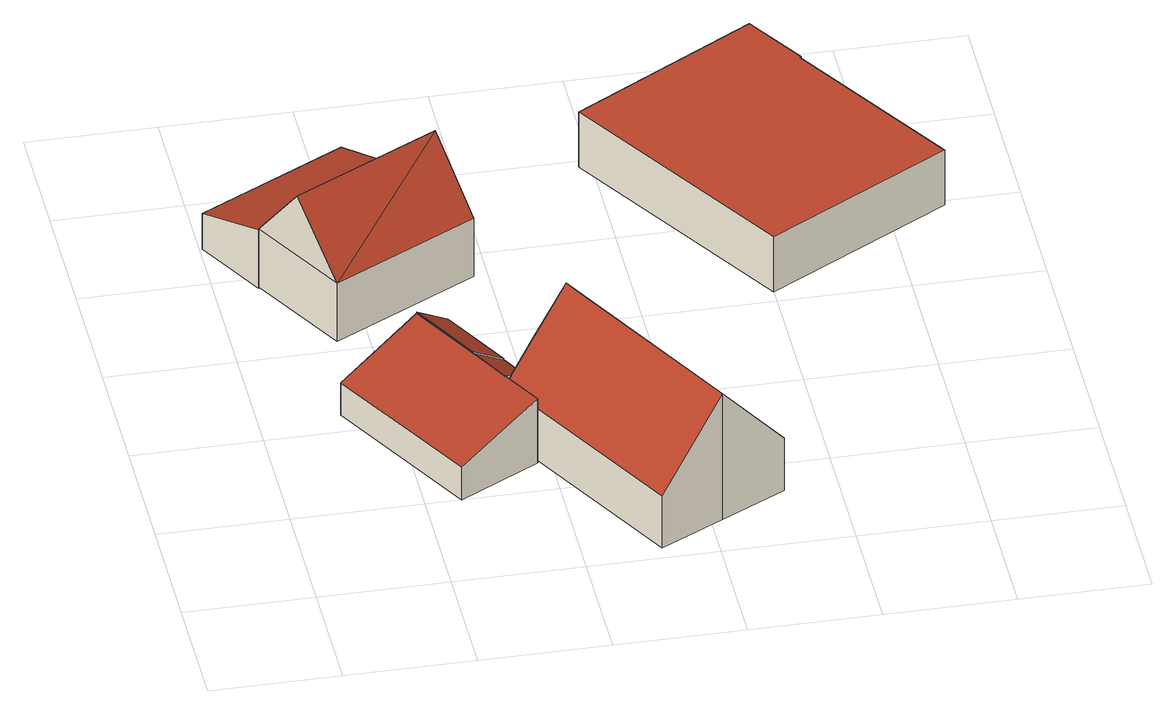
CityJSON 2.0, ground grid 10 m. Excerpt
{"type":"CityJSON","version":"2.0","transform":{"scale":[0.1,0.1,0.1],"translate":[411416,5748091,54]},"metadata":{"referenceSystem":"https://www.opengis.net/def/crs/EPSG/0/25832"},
"CityObjects":{
"building1":{"type":"Building","attributes":{"Gemeindeschluessel":"05570040","Geometrietyp2DReferenz":"3000","function":"31001_2700","roofType":"2100","measuredHeight":5.76},"geometry":[{"type":"Solid","lod":"2","boundaries":[[[[0,1,2,3]],[[4,5,1,0]],[[6,7,5,4]],[[8,9,7,6]],[[3,2,9,8]],[[6,4,0,3,8]],[[1,5,7,9,2]]]],"semantics":{"surfaces":[{"type":"WallSurface"},{"type":"RoofSurface"},{"type":"GroundSurface"}],"values":[[0,0,0,0,0,1,2]]}}]},
"building2":{"type":"Building","attributes":{"Gemeindeschluessel":"05570040","Geometrietyp2DReferenz":"3000","function":"31001_2700","roofType":"2100","measuredHeight":5.23},"geometry":[{"type":"Solid","lod":"2","boundaries":[[[[10,11,12,13]],[[14,15,11,10]],[[16,17,15,14]],[[13,12,17,16]],[[14,10,13,16]],[[11,15,17,12]]]],"semantics":{"surfaces":[{"type":"WallSurface"},{"type":"RoofSurface"},{"type":"GroundSurface"}],"values":[[0,0,0,0,1,2]]}}]},
"building3":{"type":"Building","attributes":{"Gemeindeschluessel":"05570040","Geometrietyp2DReferenz":"3000","function":"31001_2700","roofType":"2100","measuredHeight":5.77},"geometry":[{"type":"Solid","lod":"2","boundaries":[[[[18,19,20,21]],[[22,23,19,18]],[[24,25,23,22]],[[21,20,25,24]],[[22,18,21,24]],[[19,23,25,20]]]],"semantics":{"surfaces":[{"type":"WallSurface"},{"type":"RoofSurface"},{"type":"GroundSurface"}],"values":[[0,0,0,0,1,2]]}}]},
"building4":{"type":"Building","attributes":{"Gemeindeschluessel":"05570040","Geometrietyp2DReferenz":"3000","function":"31001_2700","roofType":"3100","measuredHeight":10.55},"geometry":[{"type":"Solid","lod":"2","boundaries":[[[[26,27,28,29]],[[30,31,27,26]],[[32,33,31,30]],[[29,28,33,32]],[[26,34,30]],[[32,35,29]],[[35,34,26]],[[26,29,35]],[[34,35,32]],[[32,30,34]],[[27,31,33,28]]]],"semantics":{"surfaces":[{"type":"WallSurface"},{"type":"RoofSurface"},{"type":"GroundSurface"}],"values":[[0,0,0,0,0,0,1,1,1,1,2]]}}]},
"building5":{"type":"Building","attributes":{"Gemeindeschluessel":"05570040","Geometrietyp2DReferenz":"3000","function":"31001_1000"},"address":[{"country":"Germany","locality":"Sendenhorst","thoroughfareNumber":"13","thoroughfareName":"Rummler"}],"children":["building5-1","building5-2"]},
"building5-1":{"type":"BuildingPart","attributes":{"roofType":"2100","measuredHeight":5.67},"parents":["building5"],"geometry":[{"type":"Solid","lod":"2","boundaries":[[[[36,37,38,39]],[[4,40,41,42,43]],[[39,38,40,4]],[[43,44,36,39,4]],[[37,41,40,38]],[[44,43,42]],[[37,36,44,42,41]]]],"semantics":{"surfaces":[{"type":"WallSurface"},{"type":"RoofSurface"},{"type":"GroundSurface"},{"type":"ClosureSurface"}],"values":[[0,0,0,1,2,0,3]]}}]},
"building5-2":{"type":"BuildingPart","attributes":{"roofType":"3100","measuredHeight":11.28},"parents":["building5"],"geometry":[{"type":"Solid","lod":"2","boundaries":[[[[45,46,37,36,47]],[[48,49,46,45]],[[50,51,49,48]],[[52,53,51,50]],[[54,55,53,52]],[[56,57,55,54]],[[42,41,57,56]],[[50,48,45,52]],[[47,44,42,56,54,52,45]],[[37,46,49,51,53,55,57,41]],[[44,47,36]],[[41,42,44,36,37]]]],"semantics":{"surfaces":[{"type":"WallSurface"},{"type":"RoofSurface"},{"type":"GroundSurface"},{"type":"ClosureSurface"}],"values":[[0,0,0,0,0,0,0,1,1,2,0,3]]}}]},
"building6":{"type":"Building","attributes":{"Gemeindeschluessel":"05570040","Geometrietyp2DReferenz":"3000","function":"31001_2700","roofType":"1000","measuredHeight":4.85},"geometry":[{"type":"Solid","lod":"2","boundaries":[[[[58,59,60,61]],[[62,63,59,58]],[[64,65,63,62]],[[66,67,65,64]],[[68,69,67,66]],[[61,60,69,68]],[[66,64,62,58,61,68]],[[59,63,65,67,69,60]]]],"semantics":{"surfaces":[{"type":"WallSurface"},{"type":"RoofSurface"},{"type":"GroundSurface"}],"values":[[0,0,0,0,0,0,1,2]]}}]}
},
"vertices":[
[123,250,69],[123,250,11],[60,215,11],[60,215,40],[154,193,69],[154,193,11],[189,129,68],[189,129,11],[126,94,40],[126,94,11],
[2,444,39],[2,444,7],[33,388,7],[33,388,59],[117,506,39],[117,506,7],[147,449,59],[147,449,7],
[149,265,50],[149,265,12],[123,250,12],[123,250,70],[179,207,51],[179,207,12],[154,193,70],[154,193,12],
[147,449,60],[147,449,8],[33,388,8],[33,388,60],[189,371,60],[189,371,8],[76,310,60],[76,310,8],[168,410,114],[54,349,114],
[196,175,50],[196,175,13],[179,207,13],[179,207,50],[154,193,13],[171,161,13],[171,161,59],[171,161,69],[176,164,66],
[222,189,125],[222,189,13],[196,175,92],[272,216,60],[272,216,13],[358,58,60],[358,58,13],[307,31,125],[307,31,13],[257,4,59],[257,4,13],[189,129,59],[189,129,13],
[433,575,58],[433,575,9],[290,490,9],[290,490,58],[462,527,58],[462,527,9],[461,526,58],[461,526,9],[542,392,58],[542,392,9],[399,309,58],[399,309,9]
]}
